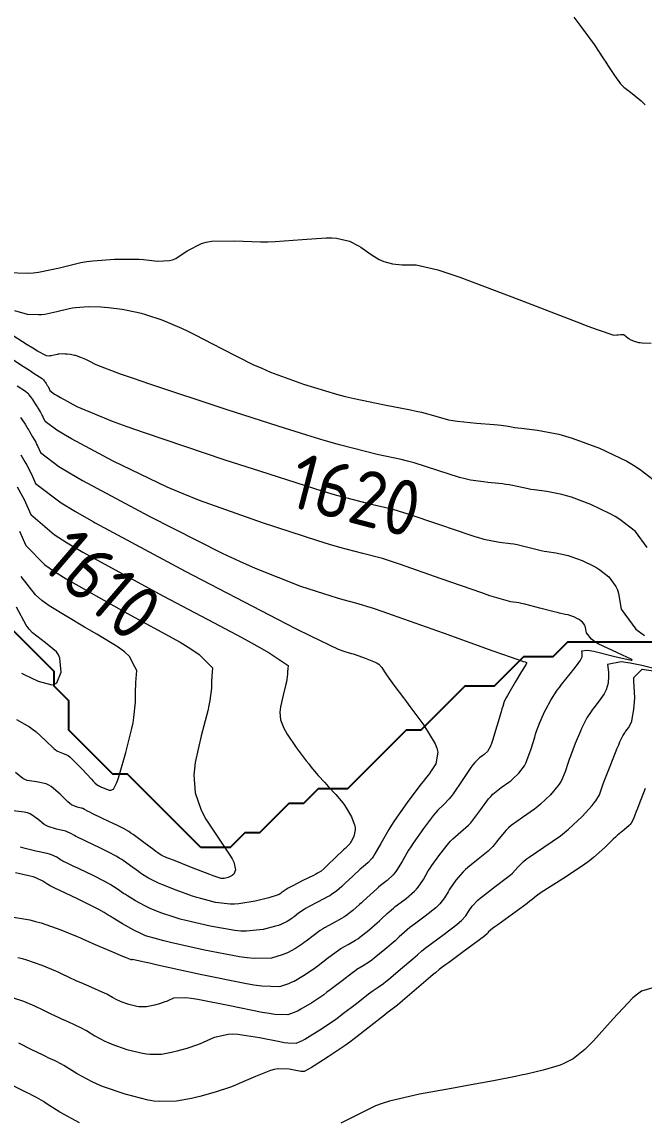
# Model space of a CAD drawing. Header units: millimetres. Extents: x 837475 to 838477, y 1189012 to 1191015.
# Drawn here: x 837617.9 to 837660.3, y 1189089.1 to 1189163.7 of the extents above; entities that cross this region are included whole.
import ezdxf

# ---------------------------------------------------------------- set-up
doc = ezdxf.new("R2010")
doc.units = ezdxf.units.MM
doc.header["$LTSCALE"] = 0.3
doc.layers.add('COTAS 10', color=7, linetype='Continuous', lineweight=9, true_color=0x6e3e2d)
doc.layers.add('COTAS INT', color=7, linetype='Continuous', lineweight=5, true_color=0x9fa19f)
doc.layers.add('DRENAJE', color=5, linetype='Continuous', lineweight=25)
doc.styles.get("Standard").update_dxf_attribs({"font": 'isocp2.shx', "bigfont": '@extfont2.shx'})

msp = doc.modelspace()

# ---------------------------------------------------------------- linework, layer by layer
at = {"layer": 'COTAS 10'}
for points in [[(837615.914, 1189141.59), (837617.979, 1189140.246), (837618.379, 1189139.986), (837618.703, 1189139.775), (837619.253, 1189139.415), (837619.313, 1189139.367), (837619.329, 1189139.352), (837619.344, 1189139.336), (837619.396, 1189139.271), (837619.446, 1189139.2), (837619.46, 1189139.18), (837619.474, 1189139.159), (837619.524, 1189139.083), (837619.575, 1189139.004), (837619.603, 1189138.958), (837619.654, 1189138.872), (837619.705, 1189138.778), (837619.719, 1189138.75), (837619.733, 1189138.721), (837619.784, 1189138.607), (837620.097, 1189138.368), (837620.277, 1189138.26), (837620.496, 1189138.134), (837621.624, 1189137.528), (837624.014, 1189136.528), (837625.029, 1189136.153), (837626.199, 1189135.737), (837631.699, 1189133.881), (837634.055, 1189133.125), (837637.171, 1189132.124), (837638.323, 1189131.77), (837639.317, 1189131.474), (837641.593, 1189130.882), (837643.078, 1189130.533), (837643.574, 1189130.39), (837644.106, 1189130.227), (837646.332, 1189129.47), (837648.458, 1189128.745), (837648.729, 1189128.662), (837648.926, 1189128.602), (837649.343, 1189128.485), (837650.414, 1189128.27), (837651.172, 1189128.184), (837651.391, 1189128.147), (837651.614, 1189128.105), (837652.451, 1189127.909), (837653.255, 1189127.71), (837653.457, 1189127.667), (837653.649, 1189127.629), (837654.27, 1189127.534), (837654.887, 1189127.416), (837655.078, 1189127.364), (837655.101, 1189127.357), (837655.277, 1189127.303), (837656.065, 1189127.012), (837656.857, 1189126.632), (837657.058, 1189126.515), (837657.251, 1189126.392), (837657.881, 1189125.909), (837658.36, 1189125.257), (837658.457, 1189125.028), (837658.539, 1189124.779), (837658.708, 1189123.706), (837659.702, 1189122.343), (837660.304, 1189121.911)], [(837617.709, 1189129.028), (837618.148, 1189128.052), (837619.438, 1189126.736), (837620.096, 1189126.27), (837620.884, 1189125.76), (837624.817, 1189123.552), (837628.653, 1189121.443), (837629.38, 1189120.995), (837629.962, 1189120.607), (837630.855, 1189119.698), (837630.813, 1189119.169), (837630.805, 1189119.019), (837630.799, 1189118.869), (837630.791, 1189118.318), (837630.685, 1189117.479), (837630.617, 1189117.148), (837630.532, 1189116.774), (837630.087, 1189115.066), (837629.687, 1189113.261), (837629.631, 1189112.826), (837629.599, 1189112.419), (837629.679, 1189111.183), (837630.064, 1189110.069), (837630.224, 1189109.738), (837630.407, 1189109.399), (837631.259, 1189108.091), (837632.05, 1189106.927), (837632.194, 1189106.677), (837632.305, 1189106.458), (837632.436, 1189105.928), (837632.308, 1189105.652), (837632.257, 1189105.593), (837632.199, 1189105.541), (837631.931, 1189105.416), (837631.667, 1189105.357), (837631.612, 1189105.346), (837631.564, 1189105.339), (837631.455, 1189105.335), (837631.11, 1189105.46), (837630.913, 1189105.535), (837630.673, 1189105.627), (837629.439, 1189106.102), (837628.196, 1189106.586), (837627.95, 1189106.684), (837627.747, 1189106.766), (837627.369, 1189106.928), (837627.124, 1189107.099), (837627.006, 1189107.186), (837626.865, 1189107.29), (837626.172, 1189107.807), (837625.452, 1189108.334), (837625.294, 1189108.445), (837625.154, 1189108.54), (837624.799, 1189108.754), (837624.435, 1189108.928), (837624.29, 1189108.997), (837624.127, 1189109.076), (837623.375, 1189109.435), (837622.654, 1189109.785), (837622.509, 1189109.857), (837622.387, 1189109.918), (837622.147, 1189110.051), (837622.014, 1189110.112), (837621.961, 1189110.129), (837621.901, 1189110.145), (837621.626, 1189110.204), (837621.253, 1189110.377), (837621.132, 1189110.465), (837621.003, 1189110.57), (837620.472, 1189111.098), (837619.872, 1189111.616), (837619.699, 1189111.716), (837619.524, 1189111.796), (837618.868, 1189111.929), (837618.237, 1189112.032), (837618.078, 1189112.093), (837617.926, 1189112.169), (837617.43, 1189112.562)], [(837662.325, 1189119.318), (837660.115, 1189119.868), (837659.335, 1189120.017), (837658.713, 1189120.107), (837657.779, 1189119.941), (837657.843, 1189119.41), (837657.85, 1189119.269), (837657.852, 1189119.132), (837657.822, 1189118.661), (837657.693, 1189118.202), (837657.633, 1189118.072), (837657.562, 1189117.941), (837657.22, 1189117.458), (837656.841, 1189116.98), (837656.747, 1189116.852), (837656.658, 1189116.726), (837656.376, 1189116.287), (837656.102, 1189115.761), (837656.018, 1189115.58), (837655.93, 1189115.384), (837655.585, 1189114.547), (837655.255, 1189113.68), (837655.178, 1189113.464), (837655.107, 1189113.26), (837654.901, 1189112.61), (837654.646, 1189112.016), (837654.543, 1189111.847), (837654.428, 1189111.676), (837653.896, 1189111.042), (837653.226, 1189110.413), (837653.023, 1189110.245), (837652.812, 1189110.08), (837651.987, 1189109.509), (837651.211, 1189108.954), (837651.032, 1189108.799), (837650.868, 1189108.644), (837650.402, 1189108.08), (837649.958, 1189107.517), (837649.807, 1189107.362), (837649.645, 1189107.208), (837648.96, 1189106.656), (837648.265, 1189106.103), (837648.097, 1189105.949), (837647.939, 1189105.794), (837647.455, 1189105.231), (837647.083, 1189104.703), (837646.995, 1189104.57), (837646.915, 1189104.444), (837646.68, 1189104.037), (837646.36, 1189103.619), (837646.226, 1189103.486), (837646.072, 1189103.346), (837645.352, 1189102.777), (837644.621, 1189102.233), (837644.46, 1189102.109), (837644.317, 1189101.996), (837643.951, 1189101.685), (837643.592, 1189101.359), (837643.454, 1189101.237), (837643.299, 1189101.102), (837642.598, 1189100.497), (837641.88, 1189099.907), (837641.714, 1189099.78), (837641.562, 1189099.669), (837641.133, 1189099.4), (837640.707, 1189099.141), (837640.558, 1189099.037), (837640.394, 1189098.918), (837639.687, 1189098.371), (837638.887, 1189097.752), (837638.664, 1189097.588), (837638.44, 1189097.428), (837637.629, 1189096.878), (837636.883, 1189096.432), (837636.701, 1189096.337), (837636.529, 1189096.254), (837635.999, 1189096.06), (837635.113, 1189096.085), (837634.717, 1189096.14), (837634.256, 1189096.216), (837632.047, 1189096.667), (837629.854, 1189097.103), (837629.403, 1189097.171), (837629.019, 1189097.215), (837628.197, 1189097.182), (837627.821, 1189097.013), (837627.718, 1189096.972), (837627.617, 1189096.933), (837627.254, 1189096.811), (837626.898, 1189096.714), (837626.8, 1189096.69), (837626.703, 1189096.669), (837626.352, 1189096.602), (837625.957, 1189096.593), (837625.831, 1189096.607), (837625.698, 1189096.628), (837625.158, 1189096.764), (837624.63, 1189096.948), (837624.505, 1189097), (837624.388, 1189097.051), (837624.043, 1189097.239), (837623.654, 1189097.458), (837623.51, 1189097.529), (837623.349, 1189097.605), (837622.639, 1189097.917), (837621.908, 1189098.231), (837621.735, 1189098.308), (837621.574, 1189098.38), (837621.1, 1189098.605), (837620.58, 1189098.847), (837620.39, 1189098.931), (837620.18, 1189099.022), (837619.258, 1189099.409), (837618.198, 1189099.783), (837617.901, 1189099.866), (837617.603, 1189099.939)]]:
    msp.add_lwpolyline(points, dxfattribs=at)
at = {"layer": 'COTAS INT'}
for points in [[(837655.479, 1189164.062), (837655.768, 1189163.689), (837656.039, 1189163.333), (837656.863, 1189162.183), (837657.506, 1189161.224), (837657.662, 1189160.989), (837657.808, 1189160.766), (837658.258, 1189160.068), (837658.661, 1189159.521), (837658.777, 1189159.394), (837658.896, 1189159.277), (837659.343, 1189158.939), (837660.065, 1189158.353), (837660.357, 1189158.08)], [(837616.903, 1189146.659), (837618.246, 1189146.595), (837618.628, 1189146.62), (837619.013, 1189146.664), (837620.437, 1189146.975), (837621.892, 1189147.327), (837622.297, 1189147.397), (837622.703, 1189147.455), (837624.175, 1189147.562), (837625.524, 1189147.56), (837625.852, 1189147.548), (837626.161, 1189147.532), (837627.111, 1189147.432), (837627.922, 1189147.458), (837628.143, 1189147.521), (837628.363, 1189147.608), (837629.142, 1189148.123), (837630.102, 1189148.636), (837630.436, 1189148.723), (837630.799, 1189148.784), (837632.355, 1189148.806), (837634.127, 1189148.737), (837634.627, 1189148.743), (837635.131, 1189148.759), (837636.982, 1189148.906), (837638.617, 1189149.019), (837638.984, 1189149.015), (837639.315, 1189148.995), (837640.2, 1189148.792), (837640.818, 1189148.467), (837640.98, 1189148.369), (837641.139, 1189148.269), (837641.678, 1189147.88), (837642.214, 1189147.533), (837642.369, 1189147.459), (837642.529, 1189147.395), (837643.131, 1189147.243), (837643.759, 1189147.178), (837643.933, 1189147.169), (837644.109, 1189147.164), (837644.746, 1189147.179), (837646.209, 1189146.84), (837646.905, 1189146.613), (837647.727, 1189146.327), (837651.746, 1189144.812), (837655.682, 1189143.288), (837656.452, 1189142.997), (837657.083, 1189142.763), (837658.207, 1189142.388), (837658.414, 1189142.391), (837658.467, 1189142.394), (837658.518, 1189142.399), (837658.687, 1189142.425), (837658.836, 1189142.428), (837658.874, 1189142.417), (837658.911, 1189142.402), (837659.034, 1189142.308), (837659.18, 1189142.183), (837659.232, 1189142.148), (837659.288, 1189142.114), (837659.531, 1189141.989), (837659.887, 1189141.89), (837660.015, 1189141.872), (837660.155, 1189141.858), (837660.766, 1189141.84)], [(837660.487, 1189127.908), (837659.686, 1189128.999), (837658.632, 1189129.808), (837658.309, 1189130.013), (837657.973, 1189130.209), (837656.648, 1189130.845), (837655.328, 1189131.332), (837654.996, 1189131.434), (837654.677, 1189131.521), (837653.644, 1189131.718), (837652.779, 1189131.83), (837652.566, 1189131.864), (837652.365, 1189131.9), (837651.733, 1189132.041), (837651.072, 1189132.176), (837650.853, 1189132.208), (837650.617, 1189132.238), (837649.633, 1189132.328), (837649.324, 1189132.373), (837648.445, 1189132.502), (837648.081, 1189132.584), (837647.702, 1189132.682), (837646.208, 1189133.159), (837644.606, 1189133.677), (837644.16, 1189133.8), (837643.712, 1189133.915), (837642.086, 1189134.256), (837639.514, 1189134.897), (837638.47, 1189135.201), (837637.282, 1189135.56), (837635.326, 1189136.184), (837631.794, 1189137.31), (837626.524, 1189139.06), (837625.473, 1189139.419), (837624.6, 1189139.723), (837622.921, 1189140.365), (837622.444, 1189140.616), (837622.328, 1189140.673), (837622.219, 1189140.725), (837621.881, 1189140.867), (837621.598, 1189140.961), (837621.523, 1189140.983), (837621.449, 1189141.002), (837621.194, 1189141.054), (837620.955, 1189141.085), (837620.891, 1189141.09), (837620.827, 1189141.094), (837620.607, 1189141.099), (837620.393, 1189141.083), (837620.334, 1189141.075), (837620.275, 1189141.065), (837620.063, 1189141.013), (837619.857, 1189140.968), (837619.801, 1189140.962), (837619.745, 1189140.958), (837619.55, 1189140.968), (837618.934, 1189141.29), (837618.613, 1189141.483), (837618.228, 1189141.722), (837614.247, 1189144.273)], [(837617.362, 1189144.066), (837618.227, 1189143.813), (837618.996, 1189143.777), (837619.214, 1189143.791), (837619.435, 1189143.816), (837620.25, 1189143.994), (837621.083, 1189144.196), (837621.315, 1189144.236), (837621.548, 1189144.269), (837622.391, 1189144.331), (837623.261, 1189144.314), (837623.51, 1189144.297), (837623.763, 1189144.276), (837624.707, 1189144.155), (837625.711, 1189143.948), (837626.002, 1189143.872), (837626.298, 1189143.789), (837627.414, 1189143.419), (837628.744, 1189142.858), (837629.175, 1189142.654), (837629.633, 1189142.429), (837631.514, 1189141.439), (837633.619, 1189140.386), (837634.218, 1189140.12), (837634.824, 1189139.865), (837637.071, 1189139.04), (837639.311, 1189138.366), (837639.913, 1189138.207), (837640.506, 1189138.06), (837642.58, 1189137.63), (837644.347, 1189137.296), (837644.746, 1189137.21), (837645.106, 1189137.127), (837646.083, 1189136.848), (837646.947, 1189136.619), (837647.237, 1189136.566), (837647.548, 1189136.519), (837648.851, 1189136.387), (837650.062, 1189136.293), (837650.315, 1189136.269), (837650.531, 1189136.246), (837651.015, 1189136.172), (837651.474, 1189136.09), (837651.675, 1189136.062), (837651.909, 1189136.031), (837653.018, 1189135.902), (837654.466, 1189135.626), (837654.913, 1189135.503), (837655.38, 1189135.361), (837657.231, 1189134.678), (837659.089, 1189133.785), (837659.56, 1189133.511), (837660.013, 1189133.224), (837661.492, 1189132.089)], [(837617.031, 1189102.759), (837618.418, 1189102.519), (837618.799, 1189102.425), (837619.177, 1189102.32), (837620.532, 1189101.842), (837621.637, 1189101.385), (837621.858, 1189101.292), (837622.043, 1189101.214), (837622.404, 1189101.057), (837622.706, 1189100.922), (837622.854, 1189100.858), (837623.029, 1189100.783), (837623.893, 1189100.417), (837624.736, 1189100.062), (837624.898, 1189099.993), (837625.029, 1189099.938), (837625.242, 1189099.846), (837625.255, 1189099.839), (837625.285, 1189099.827), (837625.306, 1189099.822), (837625.311, 1189099.821), (837625.331, 1189099.821), (837625.344, 1189099.824), (837625.352, 1189099.826), (837625.366, 1189099.829), (837625.379, 1189099.834), (837625.383, 1189099.835), (837625.387, 1189099.837), (837625.402, 1189099.844), (837626.12, 1189099.692), (837626.568, 1189099.593), (837627.123, 1189099.471), (837630.028, 1189098.825), (837633.053, 1189098.207), (837633.684, 1189098.103), (837634.227, 1189098.027), (837635.44, 1189097.994), (837636.074, 1189098.2), (837636.251, 1189098.275), (837636.428, 1189098.358), (837637.071, 1189098.724), (837637.713, 1189099.16), (837637.89, 1189099.287), (837638.067, 1189099.416), (837638.7, 1189099.906), (837639.3, 1189100.359), (837639.455, 1189100.466), (837639.605, 1189100.564), (837640.106, 1189100.85), (837640.608, 1189101.142), (837640.758, 1189101.244), (837640.913, 1189101.356), (837641.513, 1189101.835), (837642.09, 1189102.335), (837642.231, 1189102.46), (837642.363, 1189102.579), (837642.773, 1189102.957), (837643.186, 1189103.322), (837643.321, 1189103.432), (837643.464, 1189103.546), (837644.054, 1189103.992), (837644.628, 1189104.475), (837644.761, 1189104.612), (837644.883, 1189104.752), (837645.231, 1189105.271), (837645.57, 1189105.858), (837645.687, 1189106.041), (837645.813, 1189106.232), (837646.349, 1189106.993), (837646.935, 1189107.724), (837647.092, 1189107.897), (837647.247, 1189108.056), (837647.79, 1189108.522), (837648.318, 1189108.988), (837648.464, 1189109.147), (837648.61, 1189109.319), (837649.138, 1189110.049), (837649.672, 1189110.774), (837649.822, 1189110.943), (837649.973, 1189111.098), (837650.526, 1189111.542), (837651.053, 1189111.907), (837651.188, 1189112.012), (837651.318, 1189112.119), (837651.746, 1189112.521), (837652.114, 1189113.027), (837652.206, 1189113.199), (837652.294, 1189113.385), (837652.575, 1189114.174), (837652.82, 1189114.987), (837652.885, 1189115.189), (837652.948, 1189115.38), (837653.167, 1189115.983), (837653.412, 1189116.542), (837653.492, 1189116.705), (837653.577, 1189116.871), (837653.929, 1189117.503), (837654.362, 1189118.177), (837654.499, 1189118.371), (837654.643, 1189118.567), (837655.226, 1189119.301), (837655.737, 1189119.936), (837655.836, 1189120.07), (837655.917, 1189120.185), (837656.056, 1189120.452), (837656.066, 1189120.605), (837656.065, 1189120.65), (837656.063, 1189120.696), (837656.042, 1189120.87), (837656.366, 1189120.919), (837656.581, 1189120.886), (837656.85, 1189120.833), (837658.276, 1189120.476), (837659.388, 1189120.217), (837659.46, 1189120.227), (837659.429, 1189120.271), (837658.463, 1189120.724), (837657.143, 1189121.35), (837656.89, 1189121.504), (837656.684, 1189121.648), (837656.346, 1189122.099), (837656.291, 1189122.45), (837656.264, 1189122.531), (837656.232, 1189122.606), (837656.076, 1189122.819), (837655.87, 1189122.977), (837655.807, 1189123.017), (837655.741, 1189123.055), (837655.483, 1189123.179), (837655.225, 1189123.274), (837655.16, 1189123.294), (837655.098, 1189123.311), (837654.896, 1189123.349), (837654.52, 1189123.427), (837654.347, 1189123.469), (837654.145, 1189123.52), (837653.169, 1189123.777), (837652.155, 1189124.035), (837651.929, 1189124.086), (837651.727, 1189124.129), (837651.196, 1189124.212), (837650.24, 1189124.468), (837649.771, 1189124.621), (837649.213, 1189124.808), (837646.456, 1189125.781), (837643.606, 1189126.777), (837642.988, 1189126.98), (837642.444, 1189127.152), (837641.099, 1189127.508), (837639.529, 1189127.916), (837638.843, 1189128.121), (837638.048, 1189128.365), (837634.273, 1189129.577), (837629.982, 1189131.116), (837628.862, 1189131.567), (837627.772, 1189132.028), (837624.084, 1189133.782), (837621.248, 1189135.308), (837620.696, 1189135.625), (837620.245, 1189135.896), (837619.457, 1189136.496), (837619.328, 1189136.782), (837619.292, 1189136.856), (837619.257, 1189136.927), (837619.129, 1189137.164), (837619.001, 1189137.38), (837618.966, 1189137.438), (837618.931, 1189137.495), (837618.803, 1189137.695), (837618.677, 1189137.885), (837618.607, 1189137.987), (837618.482, 1189138.167), (837618.35, 1189138.329), (837618.312, 1189138.37), (837618.272, 1189138.408), (837618.121, 1189138.529), (837617.544, 1189138.91)], [(837617.768, 1189136.775), (837617.88, 1189136.611), (837618.083, 1189136.306), (837618.286, 1189135.987), (837618.343, 1189135.895), (837618.399, 1189135.802), (837618.604, 1189135.456), (837618.809, 1189135.076), (837618.866, 1189134.961), (837618.923, 1189134.843), (837619.13, 1189134.385), (837620.392, 1189133.424), (837621.115, 1189132.989), (837622, 1189132.481), (837626.544, 1189130.037), (837631.53, 1189127.529), (837632.694, 1189126.98), (837633.765, 1189126.496), (837636.847, 1189125.273), (837638.926, 1189124.605), (837639.363, 1189124.471), (837639.74, 1189124.358), (837640.605, 1189124.133), (837641.809, 1189123.77), (837642.401, 1189123.57), (837643.105, 1189123.327), (837646.581, 1189122.091), (837649.968, 1189120.872), (837650.615, 1189120.639), (837651.138, 1189120.451), (837651.977, 1189120.153), (837652.018, 1189120.145), (837652.036, 1189120.141), (837652.058, 1189120.136), (837652.164, 1189120.108), (837652.253, 1189120.064), (837652.264, 1189120.048), (837652.268, 1189120.031), (837652.236, 1189119.956), (837652.077, 1189119.714), (837652.002, 1189119.592), (837651.913, 1189119.446), (837651.481, 1189118.719), (837651.053, 1189117.982), (837650.966, 1189117.83), (837650.894, 1189117.7), (837650.75, 1189117.419), (837650.641, 1189117.08), (837650.591, 1189116.913), (837650.532, 1189116.715), (837650.249, 1189115.739), (837649.942, 1189114.754), (837649.869, 1189114.55), (837649.801, 1189114.377), (837649.596, 1189114.001), (837649.409, 1189113.826), (837649.353, 1189113.779), (837649.294, 1189113.734), (837649.065, 1189113.575), (837648.734, 1189113.243), (837648.612, 1189113.088), (837648.476, 1189112.905), (837647.874, 1189112.018), (837647.263, 1189111.12), (837647.121, 1189110.931), (837646.99, 1189110.767), (837646.619, 1189110.388), (837646.229, 1189110.009), (837646.087, 1189109.845), (837645.931, 1189109.655), (837645.243, 1189108.755), (837644.542, 1189107.761), (837644.378, 1189107.511), (837644.226, 1189107.273), (837643.783, 1189106.506), (837643.406, 1189105.885), (837643.296, 1189105.738), (837643.184, 1189105.603), (837642.756, 1189105.207), (837642.307, 1189104.86), (837642.182, 1189104.756), (837642.056, 1189104.648), (837641.595, 1189104.229), (837641.134, 1189103.798), (837641.007, 1189103.683), (837640.881, 1189103.569), (837640.428, 1189103.173), (837639.947, 1189102.804), (837639.803, 1189102.708), (837639.655, 1189102.615), (837639.08, 1189102.3), (837638.502, 1189101.986), (837638.352, 1189101.894), (837638.206, 1189101.8), (837637.713, 1189101.441), (837637.246, 1189101.08), (837637.116, 1189100.985), (837636.986, 1189100.892), (837636.513, 1189100.571), (837635.973, 1189100.285), (837635.801, 1189100.213), (837635.619, 1189100.145), (837634.882, 1189099.927), (837633.694, 1189099.891), (837633.228, 1189099.937), (837632.703, 1189100.008), (837630.313, 1189100.468), (837628.007, 1189100.994), (837627.535, 1189101.107), (837627.136, 1189101.205), (837626.296, 1189101.441), (837625.832, 1189101.655), (837625.671, 1189101.739), (837625.494, 1189101.834), (837624.737, 1189102.267), (837624.026, 1189102.691), (837623.879, 1189102.781), (837623.754, 1189102.858), (837623.483, 1189103.035), (837623.116, 1189103.238), (837622.931, 1189103.332), (837622.71, 1189103.442), (837621.607, 1189103.975), (837620.123, 1189104.683), (837619.8, 1189104.837), (837619.678, 1189104.91), (837619.628, 1189104.943), (837619.571, 1189104.982), (837619.307, 1189105.169), (837618.831, 1189105.39), (837618.641, 1189105.45), (837618.425, 1189105.51), (837617.434, 1189105.722)], [(837617.798, 1189134.224), (837618.079, 1189133.747), (837618.207, 1189133.511), (837618.362, 1189133.224), (837618.44, 1189133.067), (837618.518, 1189132.905), (837618.802, 1189132.274), (837620.54, 1189130.952), (837621.534, 1189130.353), (837622.752, 1189129.654), (837622.872, 1189129.59), (837629.004, 1189126.291), (837635.289, 1189123.029), (837636.527, 1189122.394), (837637.548, 1189121.875), (837639.421, 1189120.968), (837639.803, 1189120.846), (837639.883, 1189120.821), (837639.952, 1189120.8), (837640.111, 1189120.759), (837640.341, 1189120.689), (837640.456, 1189120.651), (837640.592, 1189120.603), (837641.267, 1189120.363), (837641.94, 1189120.086), (837642.076, 1189120.016), (837642.189, 1189119.949), (837642.412, 1189119.728), (837642.584, 1189119.421), (837642.664, 1189119.3), (837642.759, 1189119.162), (837643.22, 1189118.533), (837643.871, 1189117.667), (837644.086, 1189117.381), (837644.316, 1189117.074), (837645.272, 1189115.797), (837646.035, 1189114.534), (837646.144, 1189114.236), (837646.208, 1189113.961), (837646.071, 1189113.153), (837645.715, 1189112.613), (837645.642, 1189112.506), (837645.58, 1189112.418), (837645.448, 1189112.254), (837645.211, 1189111.962), (837645.082, 1189111.792), (837644.927, 1189111.585), (837644.137, 1189110.517), (837643.272, 1189109.289), (837643.069, 1189108.982), (837642.881, 1189108.687), (837642.335, 1189107.741), (837641.93, 1189107.018), (837641.832, 1189106.864), (837641.74, 1189106.732), (837641.458, 1189106.422), (837641.151, 1189106.173), (837641.043, 1189106.079), (837640.925, 1189105.973), (837640.417, 1189105.501), (837639.905, 1189105.017), (837639.783, 1189104.905), (837639.671, 1189104.802), (837639.342, 1189104.51), (837638.98, 1189104.253), (837638.848, 1189104.173), (837638.701, 1189104.088), (837638.053, 1189103.749), (837637.399, 1189103.409), (837637.249, 1189103.323), (837637.112, 1189103.241), (837636.726, 1189102.976), (837636.426, 1189102.744), (837636.343, 1189102.683), (837636.259, 1189102.623), (837635.954, 1189102.417), (837635.518, 1189102.211), (837635.351, 1189102.151), (837635.165, 1189102.09), (837634.323, 1189101.861), (837633.176, 1189101.751), (837632.795, 1189101.766), (837632.388, 1189101.801), (837630.693, 1189102.09), (837629.041, 1189102.483), (837628.661, 1189102.583), (837628.315, 1189102.679), (837627.343, 1189102.995), (837626.62, 1189103.299), (837626.431, 1189103.387), (837626.245, 1189103.478), (837625.614, 1189103.821), (837625.059, 1189104.161), (837624.921, 1189104.249), (837624.791, 1189104.335), (837624.379, 1189104.625), (837623.895, 1189104.937), (837623.719, 1189105.036), (837623.525, 1189105.141), (837622.671, 1189105.568), (837621.822, 1189105.973), (837621.63, 1189106.064), (837621.458, 1189106.147), (837620.992, 1189106.37), (837620.67, 1189106.535), (837620.588, 1189106.581), (837620.51, 1189106.628), (837620.253, 1189106.796), (837619.892, 1189106.964), (837619.748, 1189107.01), (837619.584, 1189107.055), (837618.831, 1189107.216), (837618.085, 1189107.387), (837617.926, 1189107.439), (837617.786, 1189107.492)], [(837617.554, 1189132.039), (837617.914, 1189131.373), (837618.014, 1189131.173), (837618.114, 1189130.966), (837618.475, 1189130.163), (837620.077, 1189128.798), (837620.96, 1189128.236), (837622.032, 1189127.596), (837627.487, 1189124.62), (837630.548, 1189122.997), (837632.868, 1189121.766), (837633.892, 1189121.202), (837634.715, 1189120.736), (837636.007, 1189119.868), (837635.989, 1189119.637), (837635.985, 1189119.572), (837635.983, 1189119.506), (837635.979, 1189119.265), (837635.933, 1189118.899), (837635.903, 1189118.755), (837635.866, 1189118.591), (837635.672, 1189117.846), (837635.497, 1189117.057), (837635.473, 1189116.867), (837635.459, 1189116.69), (837635.494, 1189116.15), (837635.721, 1189115.583), (837635.828, 1189115.388), (837635.954, 1189115.176), (837636.57, 1189114.273), (837637.249, 1189113.368), (837637.415, 1189113.154), (837637.573, 1189112.956), (837638.062, 1189112.376), (837638.507, 1189111.885), (837638.636, 1189111.745), (837638.768, 1189111.602), (837639.265, 1189111.067), (837639.742, 1189110.5), (837639.861, 1189110.336), (837639.974, 1189110.169), (837640.338, 1189109.544), (837640.559, 1189108.946), (837640.583, 1189108.797), (837640.59, 1189108.654), (837640.483, 1189108.198), (837640.304, 1189107.863), (837640.266, 1189107.796), (837640.234, 1189107.741), (837640.16, 1189107.637), (837639.994, 1189107.487), (837639.904, 1189107.402), (837639.794, 1189107.299), (837639.24, 1189106.772), (837638.675, 1189106.237), (837638.56, 1189106.128), (837638.462, 1189106.036), (837638.257, 1189105.848), (837638.014, 1189105.702), (837637.892, 1189105.637), (837637.747, 1189105.561), (837637.026, 1189105.199), (837636.297, 1189104.831), (837636.146, 1189104.752), (837636.018, 1189104.682), (837635.74, 1189104.512), (837635.606, 1189104.409), (837635.569, 1189104.381), (837635.532, 1189104.355), (837635.396, 1189104.263), (837635.064, 1189104.138), (837634.902, 1189104.09), (837634.71, 1189104.036), (837633.765, 1189103.794), (837632.657, 1189103.612), (837632.363, 1189103.595), (837632.074, 1189103.594), (837631.074, 1189103.712), (837630.076, 1189103.972), (837629.787, 1189104.059), (837629.494, 1189104.153), (837628.391, 1189104.548), (837627.408, 1189104.943), (837627.191, 1189105.036), (837626.996, 1189105.122), (837626.492, 1189105.375), (837626.092, 1189105.63), (837625.964, 1189105.717), (837625.828, 1189105.812), (837625.276, 1189106.216), (837624.674, 1189106.636), (837624.507, 1189106.741), (837624.339, 1189106.841), (837623.735, 1189107.161), (837623.128, 1189107.451), (837622.792, 1189107.611), (837622.183, 1189107.903), (837621.662, 1189108.16), (837621.549, 1189108.219), (837621.449, 1189108.273), (837621.2, 1189108.424), (837620.953, 1189108.538), (837620.854, 1189108.569), (837620.743, 1189108.6), (837620.229, 1189108.71), (837619.669, 1189108.882), (837619.529, 1189108.952), (837619.395, 1189109.031), (837618.962, 1189109.4), (837618.438, 1189109.75), (837618.247, 1189109.818), (837618.035, 1189109.873), (837617.1, 1189109.97)], [(837617.512, 1189116.19), (837618.381, 1189115.682), (837618.6, 1189115.528), (837618.809, 1189115.369), (837619.488, 1189114.742), (837620.04, 1189114.207), (837620.17, 1189114.105), (837620.289, 1189114.022), (837620.636, 1189113.889), (837621.013, 1189113.719), (837621.152, 1189113.613), (837621.305, 1189113.482), (837621.981, 1189112.796), (837622.611, 1189112.11), (837622.735, 1189111.978), (837622.837, 1189111.871), (837623.023, 1189111.698), (837623.06, 1189111.691), (837623.068, 1189111.688), (837623.076, 1189111.686), (837623.093, 1189111.678), (837623.166, 1189111.641), (837623.207, 1189111.621), (837623.258, 1189111.596), (837623.519, 1189111.47), (837623.807, 1189111.371), (837623.875, 1189111.363), (837623.938, 1189111.363), (837624.12, 1189111.435), (837624.339, 1189111.895), (837624.425, 1189112.139), (837624.521, 1189112.435), (837624.959, 1189113.926), (837625.367, 1189115.564), (837625.444, 1189115.952), (837625.507, 1189116.311), (837625.602, 1189117.37), (837625.615, 1189118.232), (837625.625, 1189118.467), (837625.637, 1189118.7), (837625.703, 1189119.528), (837625.594, 1189119.739), (837625.209, 1189120.478), (837624.867, 1189120.788), (837624.437, 1189121.119), (837622.967, 1189121.995), (837622.146, 1189122.483), (837619.737, 1189123.924), (837619.233, 1189124.303), (837618.799, 1189124.674), (837617.821, 1189125.941)], [(837617.833, 1189119.336), (837618.03, 1189119.248), (837618.977, 1189118.789), (837619.906, 1189118.54), (837620.093, 1189118.584), (837620.249, 1189118.677), (837620.558, 1189119.42), (837620.458, 1189120.372), (837620.357, 1189120.597), (837620.223, 1189120.805), (837619.475, 1189121.414), (837618.589, 1189122.088), (837618.369, 1189122.337), (837618.16, 1189122.612), (837617.494, 1189123.83)], [(837617.218, 1189097.246), (837617.983, 1189096.976), (837618.724, 1189096.659), (837618.922, 1189096.57), (837619.117, 1189096.481), (837619.797, 1189096.153), (837620.443, 1189095.839), (837620.616, 1189095.758), (837620.787, 1189095.679), (837621.385, 1189095.417), (837621.963, 1189095.148), (837622.121, 1189095.064), (837622.279, 1189094.977), (837622.845, 1189094.632), (837623.522, 1189094.264), (837623.75, 1189094.163), (837623.996, 1189094.062), (837625.031, 1189093.701), (837626.091, 1189093.433), (837626.352, 1189093.392), (837626.599, 1189093.364), (837627.374, 1189093.383), (837628.061, 1189093.513), (837628.252, 1189093.556), (837628.445, 1189093.602), (837629.143, 1189093.792), (837629.854, 1189094.032), (837630.054, 1189094.109), (837630.255, 1189094.19), (837630.993, 1189094.521), (837631.919, 1189094.739), (837632.238, 1189094.749), (837632.585, 1189094.736), (837634.067, 1189094.509), (837635.459, 1189094.225), (837635.749, 1189094.177), (837635.999, 1189094.142), (837636.558, 1189094.127), (837636.984, 1189094.309), (837637.15, 1189094.398), (837637.337, 1189094.505), (837638.187, 1189095.032), (837639.168, 1189095.697), (837639.438, 1189095.89), (837639.707, 1189096.088), (837640.674, 1189096.835), (837641.488, 1189097.477), (837641.66, 1189097.608), (837641.81, 1189097.719), (837642.16, 1189097.95), (837642.516, 1189098.196), (837642.669, 1189098.316), (837642.846, 1189098.458), (837643.683, 1189099.16), (837644.508, 1189099.868), (837644.678, 1189100.015), (837644.822, 1189100.14), (837645.129, 1189100.413), (837645.447, 1189100.671), (837645.599, 1189100.786), (837645.777, 1189100.92), (837646.65, 1189101.562), (837647.516, 1189102.218), (837647.69, 1189102.361), (837647.836, 1189102.487), (837648.128, 1189102.802), (837648.259, 1189103.029), (837648.304, 1189103.1), (837648.353, 1189103.174), (837648.561, 1189103.469), (837648.943, 1189103.864), (837649.102, 1189104.001), (837649.283, 1189104.15), (837650.131, 1189104.79), (837650.972, 1189105.429), (837651.151, 1189105.578), (837651.305, 1189105.716), (837651.665, 1189106.111), (837652.063, 1189106.513), (837652.242, 1189106.654), (837652.45, 1189106.809), (837653.448, 1189107.476), (837654.571, 1189108.254), (837654.858, 1189108.478), (837655.134, 1189108.706), (837656.046, 1189109.563), (837656.741, 1189110.326), (837656.881, 1189110.496), (837656.997, 1189110.648), (837657.227, 1189111.045), (837657.395, 1189111.532), (837657.472, 1189111.74), (837657.563, 1189111.98), (837658.002, 1189113.111), (837658.448, 1189114.225), (837658.544, 1189114.455), (837658.626, 1189114.651), (837658.823, 1189115.072), (837658.954, 1189115.275), (837658.995, 1189115.334), (837659.039, 1189115.393), (837659.215, 1189115.615), (837659.388, 1189115.945), (837659.429, 1189116.074), (837659.469, 1189116.218), (837659.587, 1189116.87), (837659.638, 1189117.659), (837659.582, 1189118.809), (837659.57, 1189119.043), (837660.137, 1189119.611), (837661.215, 1189119.449)], [(837660.359, 1189111.488), (837659.917, 1189110.364), (837659.824, 1189110.124), (837659.744, 1189109.914), (837659.56, 1189109.416), (837659.399, 1189109.119), (837659.332, 1189109.036), (837659.257, 1189108.954), (837658.906, 1189108.656), (837658.456, 1189108.292), (837658.318, 1189108.168), (837658.175, 1189108.034), (837657.607, 1189107.467), (837656.824, 1189106.772), (837656.545, 1189106.557), (837656.239, 1189106.333), (837654.909, 1189105.443), (837653.688, 1189104.664), (837653.452, 1189104.51), (837653.259, 1189104.382), (837652.929, 1189104.142), (837652.653, 1189103.914), (837652.494, 1189103.794), (837652.3, 1189103.65), (837651.301, 1189102.924), (837650.301, 1189102.198), (837650.107, 1189102.053), (837649.947, 1189101.934), (837649.667, 1189101.707), (837649.623, 1189101.645), (837649.613, 1189101.63), (837649.604, 1189101.615), (837649.576, 1189101.567), (837649.313, 1189101.354), (837649.155, 1189101.235), (837648.96, 1189101.089), (837647.948, 1189100.347), (837646.934, 1189099.606), (837646.738, 1189099.462), (837646.578, 1189099.345), (837646.307, 1189099.142), (837646.051, 1189098.92), (837645.901, 1189098.792), (837645.717, 1189098.634), (837644.768, 1189097.822), (837643.812, 1189097.009), (837643.624, 1189096.852), (837643.47, 1189096.723), (837643.187, 1189096.5), (837642.913, 1189096.297), (837642.763, 1189096.179), (837642.582, 1189096.036), (837641.661, 1189095.3), (837640.527, 1189094.424), (837640.211, 1189094.192), (837639.895, 1189093.965), (837638.745, 1189093.186), (837637.792, 1189092.578), (837637.6, 1189092.46), (837637.439, 1189092.363), (837637.116, 1189092.193), (837636.885, 1189092.199), (837636.782, 1189092.214), (837636.662, 1189092.234), (837636.086, 1189092.351), (837635.316, 1189092.369), (837635.073, 1189092.326), (837634.818, 1189092.263), (837633.788, 1189091.86), (837632.689, 1189091.366), (837632.389, 1189091.245), (837632.091, 1189091.131), (837631.032, 1189090.774), (837629.991, 1189090.49), (837629.705, 1189090.422), (837629.419, 1189090.358), (837628.396, 1189090.164), (837627.241, 1189090.136), (837626.873, 1189090.177), (837626.484, 1189090.239), (837624.905, 1189090.637), (837623.361, 1189091.176), (837622.995, 1189091.326), (837622.655, 1189091.477), (837621.646, 1189092.025), (837620.905, 1189092.497), (837620.733, 1189092.6), (837620.576, 1189092.691), (837620.13, 1189092.917), (837619.666, 1189093.127), (837619.497, 1189093.208), (837619.311, 1189093.297), (837618.494, 1189093.701), (837617.654, 1189094.114)], [(837660.869, 1189097.891), (837660.095, 1189097.658), (837659.815, 1189097.459), (837659.508, 1189097.202), (837658.163, 1189095.788), (837656.816, 1189094.276), (837656.508, 1189093.957), (837656.228, 1189093.682), (837655.448, 1189093.049), (837654.769, 1189092.717), (837654.553, 1189092.631), (837654.324, 1189092.549), (837653.392, 1189092.275), (837652.256, 1189092.011), (837651.899, 1189091.934), (837651.522, 1189091.856), (837650.004, 1189091.564), (837648.235, 1189091.239), (837647.144, 1189091.039), (837644.974, 1189090.641), (837642.913, 1189090.162), (837642.427, 1189090.009), (837641.977, 1189089.847), (837640.656, 1189089.187), (837639.602, 1189088.678)], [(837621.788, 1189088.689), (837620.447, 1189089.418), (837619.53, 1189090.017), (837619.345, 1189090.136), (837619.189, 1189090.234), (837618.876, 1189090.417), (837618.545, 1189090.576), (837618.379, 1189090.658), (837618.18, 1189090.756), (837617.191, 1189091.25)]]:
    msp.add_lwpolyline(points, dxfattribs=at)
at = {"layer": 'DRENAJE'}
for points in [[(837619.075, 1189120.449, 0), (837618.076, 1189121.449, 0), (837617.076, 1189122.448, 0)], [(837672.057, 1189116.45, 0), (837671.058, 1189117.45, 0), (837670.058, 1189117.45, 0), (837669.058, 1189118.45, 0), (837666.059, 1189118.45, 0), (837665.06, 1189119.449, 0), (837664.06, 1189119.449, 0), (837663.06, 1189120.449, 0), (837662.061, 1189120.449, 0), (837661.061, 1189121.449, 0), (837655.063, 1189121.449, 0), (837654.063, 1189120.449, 0), (837652.064, 1189120.449, 0)], [(837630.071, 1189107.453, 0), (837629.072, 1189108.453, 0), (837628.072, 1189109.453, 0), (837627.072, 1189110.452, 0), (837626.073, 1189111.452, 0), (837625.073, 1189112.452, 0), (837624.073, 1189112.452, 0), (837623.074, 1189113.451, 0), (837622.074, 1189114.451, 0), (837621.075, 1189115.451, 0), (837621.075, 1189117.45, 0), (837620.075, 1189118.45, 0), (837620.075, 1189119.449, 0), (837619.075, 1189120.449, 0)], [(837652.064, 1189120.449, 0), (837651.064, 1189119.449, 0), (837650.065, 1189118.45, 0), (837648.065, 1189118.45, 0), (837647.066, 1189117.45, 0), (837646.066, 1189116.45, 0), (837645.066, 1189115.451, 0), (837644.067, 1189115.451, 0), (837643.067, 1189114.451, 0), (837641.068, 1189112.452, 0), (837640.068, 1189111.452, 0), (837638.069, 1189111.452, 0), (837637.069, 1189110.452, 0), (837636.069, 1189110.452, 0), (837635.07, 1189109.453, 0), (837634.07, 1189108.453, 0), (837633.07, 1189108.453, 0), (837632.071, 1189107.453, 0), (837630.071, 1189107.453, 0)]]:
    msp.add_polyline3d(points, dxfattribs=at)

# ---------------------------------------------------------------- texts
at = {"layer": 'COTAS 10', "char_height": 3.8, "attachment_point": 7}
for s, insert, rotation in [('1620', (837635.856, 1189130.748), 345.45123), ('1610', (837619.014, 1189126.642), 319.34322)]:
    msp.add_mtext(s, dxfattribs=dict(at, insert=insert, rotation=rotation))

doc.saveas('drawing.dxf')
